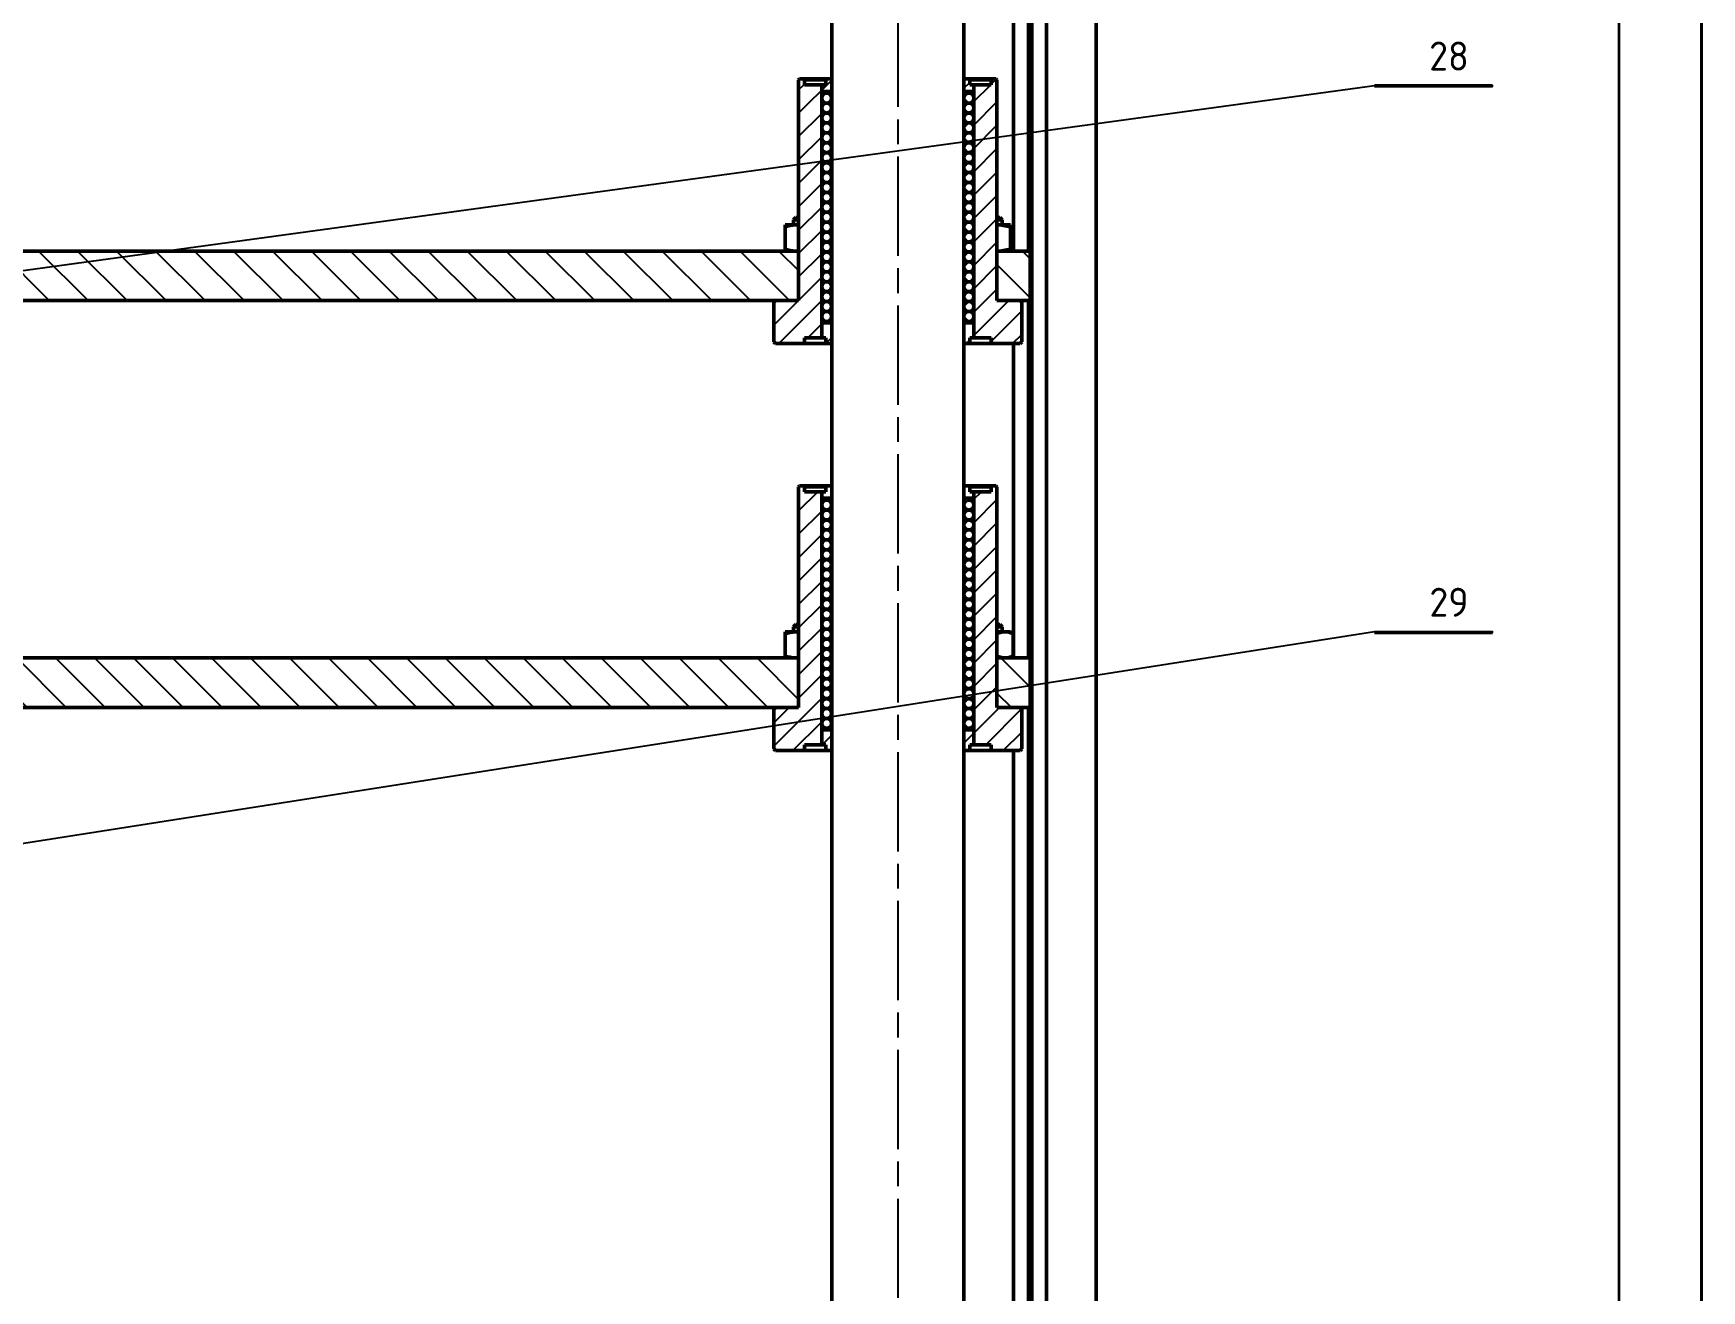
# Model space of a CAD drawing. Header units: millimetres. Extents: x 32504 to 36677, y 41990 to 42879.
# Drawn here: x 34936.8 to 35138.6, y 42548.6 to 42700.6 of the extents above; entities that cross this region are included whole.
import ezdxf

# ---------------------------------------------------------------- set-up
doc = ezdxf.new("R2010")
doc.units = ezdxf.units.MM
doc.linetypes.add('AM_ISO08W050', pattern=[18, 12, -1.5, 3, -1.5])
for name, color, linetype, lineweight in [('AM_5', 3, 'Continuous', 25), ('Duong_tam', 4, 'AM_ISO08W050', 25), ('Net_dam', 7, 'Continuous', 50), ('Net_manh', 3, 'Continuous', 25)]:
    doc.layers.add(name, color=color, linetype=linetype, lineweight=lineweight)
doc.styles.add('TCVN7284', font='tcvn7284-2003i.ttf', dxfattribs={"height": 3.5})
pattern_1 = [(315, (45100.6404, 55991.719), (2.3570226, 2.3570226), [])]
pattern_2 = [(315, (40724.442, 64456.958), (2.3546656, 2.3546656), [])]

msp = doc.modelspace()

# ---------------------------------------------------------------- hatches: boundary and pattern name
at = {"layer": 'Net_manh'}
h = msp.add_hatch(dxfattribs=at)
h.set_pattern_fill('_U', color=256, scale=2, angle=45, pattern_type=0)
h.set_pattern_definition([(45, (50372.8985, 62876.6823), (-1.41421356, 1.41421356), [])])
h.paths.add_polyline_path([(35032.1941, 42694.3502), (35030.0941, 42694.3502), (35030.0941, 42694.9302), (35029.9741, 42695.0502), (35029.5141, 42695.0502), (35029.3941, 42694.9302), (35029.3941, 42668.2502), (35026.5941, 42668.2502), (35026.3941, 42668.0502), (35026.3941, 42663.2502), (35026.5941, 42663.0502), (35030.0941, 42663.0502), (35030.0941, 42663.7502), (35032.1941, 42663.7502)])
h.paths.add_polyline_path([(35053.3941, 42694.9302), (35053.2741, 42695.0502), (35052.8141, 42695.0502), (35052.6941, 42694.9302), (35052.6941, 42694.3502), (35051.25, 42694.3502), (35051.0864, 42694.3502), (35050.5941, 42694.3502), (35050.5941, 42663.7502), (35052.6941, 42663.7502), (35052.6941, 42663.0502), (35056.1941, 42663.0502), (35056.3941, 42663.2502), (35056.3941, 42668.0502), (35056.1941, 42668.2502), (35053.3941, 42668.2502), (35053.3941, 42674.2502)])
h.paths.add_polyline_path([(35033.3941, 42694.9302), (35033.2741, 42695.0502), (35032.6941, 42695.0502), (35032.6941, 42694.3502), (35032.1941, 42694.3502), (35032.1941, 42693.5502), (35033.3941, 42693.5502)])
h.paths.add_polyline_path([(35050.5941, 42694.3502), (35050.0941, 42694.3502), (35050.0941, 42695.0502), (35049.5141, 42695.0502), (35049.3941, 42694.9302), (35049.3941, 42693.5502), (35050.5941, 42693.5502)])
h.paths.add_polyline_path([(35033.3941, 42665.5502), (35032.1941, 42665.5502), (35032.1941, 42663.7502), (35032.6941, 42663.7502), (35032.6941, 42663.0502), (35033.2741, 42663.0502), (35033.3941, 42663.1702)])
h.paths.add_polyline_path([(35050.5941, 42665.5502), (35049.3941, 42665.5502), (35049.3941, 42663.1702), (35049.5141, 42663.0502), (35050.0941, 42663.0502), (35050.0941, 42663.7502), (35050.5941, 42663.7502)])
h.paths.add_polyline_path([(35032.1941, 42645.1502), (35030.0941, 42645.1502), (35030.0941, 42645.7302), (35029.9741, 42645.8502), (35029.5141, 42645.8502), (35029.3941, 42645.7302), (35029.3941, 42619.0502), (35026.5941, 42619.0502), (35026.3941, 42618.8502), (35026.3941, 42614.0502), (35026.5941, 42613.8502), (35030.0941, 42613.8502), (35030.0941, 42614.5502), (35031.7315, 42614.5502), (35032.1941, 42614.5502)])
h.paths.add_polyline_path([(35033.3941, 42645.7302), (35033.2741, 42645.8502), (35032.6941, 42645.8502), (35032.6941, 42645.1502), (35032.1941, 42645.1502), (35032.1941, 42644.3502), (35033.3941, 42644.3502)])
h.paths.add_polyline_path([(35053.3941, 42645.7302), (35053.2741, 42645.8502), (35052.8141, 42645.8502), (35052.6941, 42645.7302), (35052.6941, 42645.1502), (35050.5941, 42645.1502), (35050.5941, 42614.5502), (35052.6941, 42614.5502), (35052.6941, 42613.8502), (35056.1941, 42613.8502), (35056.3941, 42614.0502), (35056.3941, 42618.8502), (35056.1941, 42619.0502), (35053.3941, 42619.0502), (35053.3941, 42625.0502)])
h.paths.add_polyline_path([(35050.5941, 42645.1502), (35050.0941, 42645.1502), (35050.0941, 42645.8502), (35049.5141, 42645.8502), (35049.3941, 42645.7302), (35049.3941, 42644.3502), (35050.5941, 42644.3502)])
h.paths.add_polyline_path([(35033.3941, 42616.3502), (35032.1941, 42616.3502), (35032.1941, 42614.5502), (35032.6941, 42614.5502), (35032.6941, 42613.8502), (35033.2741, 42613.8502), (35033.3941, 42613.9702)])
h.paths.add_polyline_path([(35050.5941, 42616.3502), (35049.3941, 42616.3502), (35049.3941, 42613.9702), (35049.5141, 42613.8502), (35050.0941, 42613.8502), (35050.0941, 42614.5502), (35050.5941, 42614.5502)])
h.paths.add_polyline_path([(34773.3941, 42645.7302), (34773.2741, 42645.8502), (34772.8141, 42645.8502), (34772.6941, 42645.7302), (34772.6941, 42645.1502), (34770.5941, 42645.1502), (34770.5941, 42614.5502), (34772.6941, 42614.5502), (34772.6941, 42613.8502), (34776.1941, 42613.8502), (34776.3941, 42614.0502), (34776.3941, 42618.8502), (34776.1941, 42619.0502), (34773.3941, 42619.0502), (34773.3941, 42625.0502)])
h.paths.add_polyline_path([(34752.1941, 42645.1502), (34751.7019, 42645.1502), (34751.5383, 42645.1502), (34750.0941, 42645.1502), (34750.0941, 42645.7302), (34749.9741, 42645.8502), (34749.5141, 42645.8502), (34749.3941, 42645.7302), (34749.3941, 42619.0502), (34746.5941, 42619.0502), (34746.3941, 42618.8502), (34746.3941, 42614.0502), (34746.5941, 42613.8502), (34750.0941, 42613.8502), (34750.0941, 42614.5502), (34752.1941, 42614.5502)])
h.paths.add_polyline_path([(34753.3941, 42616.3502), (34752.1941, 42616.3502), (34752.1941, 42614.5502), (34752.6941, 42614.5502), (34752.6941, 42613.8502), (34753.2741, 42613.8502), (34753.3941, 42613.9702)])
h.paths.add_polyline_path([(34770.5941, 42616.3502), (34769.3941, 42616.3502), (34769.3941, 42613.9702), (34769.5141, 42613.8502), (34770.0941, 42613.8502), (34770.0941, 42614.5502), (34770.5941, 42614.5502)])
h = msp.add_hatch(dxfattribs=at)
h.set_pattern_fill('_U', color=256, scale=3.33, angle=315, pattern_type=0)
h.set_pattern_definition(pattern_2)
h.paths.add_polyline_path([(34749.3941, 42674.2502), (34745.3941, 42674.2502), (34745.3941, 42668.2502), (34749.3941, 42668.2502)])
edge = h.paths.add_edge_path()
edge.add_line((35057.3941, 42674.2502), (35053.725, 42674.2502))
edge.add_spline(control_points=[(35053.725, 42674.2502), (35053.7047, 42674.25), (35053.6843, 42674.2498), (35053.664, 42674.2502)], knot_values=[0, 0, 0, 0, 0.18247766, 0.18247766, 0.18247766, 0.18247766], degree=3, periodic=0)
edge.add_spline(control_points=[(35053.3941, 42674.2971), (35053.4732, 42674.2768), (35053.5626, 42674.2539), (35053.6535, 42674.2505), (35053.664, 42674.2502)], knot_values=[0.18247766, 0.18247766, 0.18247766, 0.18247766, 0.90582667, 1, 1, 1, 1], degree=3, periodic=0)
edge.add_line((35053.664, 42674.2502), (35053.3941, 42674.2502))
edge.add_line((35053.3941, 42674.2502), (35053.3941, 42668.2502))
edge.add_line((35053.3941, 42668.2502), (35057.3941, 42668.2502))
edge.add_line((35057.3941, 42668.2502), (35057.3941, 42674.2502))
h = msp.add_hatch(dxfattribs=at)
h.set_pattern_fill('_U', color=256, scale=3.333333, angle=315, style=0, pattern_type=0)
h.set_pattern_definition(pattern_1)
edge = h.paths.add_edge_path()
edge.add_spline(control_points=[(34773.725, 42674.2502), (34773.7061, 42674.2501), (34773.6872, 42674.2499), (34773.6684, 42674.2502)], knot_values=[0, 0, 0, 0, 0.15309995, 0.15309995, 0.15309995, 0.15309995], degree=3, periodic=0)
edge.add_line((34773.3941, 42674.2482), (34773.3941, 42668.2502))
edge.add_line((34773.3941, 42668.2502), (34896.1941, 42668.2502))
edge.add_line((34896.1941, 42668.2502), (34896.1941, 42674.2502))
edge.add_line((34896.1941, 42674.2502), (34891.3941, 42674.2502))
edge.add_line((34891.3941, 42674.2502), (34773.725, 42674.2502))
h.paths.add_polyline_path([(35029.3941, 42668.2502), (35029.3941, 42674.2502), (34906.5941, 42674.2502), (34906.5941, 42668.2502)])
h = msp.add_hatch(dxfattribs=at)
h.set_pattern_fill('_U', color=256, scale=3.33, angle=315, pattern_type=0)
h.set_pattern_definition(pattern_2)
h.paths.add_polyline_path([(34749.3941, 42625.0502), (34745.3941, 42625.0502), (34745.3941, 42619.0502), (34749.3941, 42619.0502)])
h.paths.add_polyline_path([(35057.3941, 42625.0502), (35053.3941, 42625.0502), (35053.3941, 42621.0532), (35057.3941, 42621.6793)])
h.paths.add_polyline_path([(35057.3941, 42621.6793), (35053.3941, 42621.0532), (35053.3941, 42619.0502), (35057.3941, 42619.0502)])
h = msp.add_hatch(dxfattribs=at)
h.set_pattern_fill('_U', color=256, scale=3.333333, angle=315, style=0, pattern_type=0)
h.set_pattern_definition(pattern_1)
edge = h.paths.add_edge_path()
edge.add_line((34889.3941, 42625.0502), (34773.725, 42625.0502))
edge.add_spline(control_points=[(34773.725, 42625.0502), (34773.7047, 42625.05), (34773.6843, 42625.0498), (34773.664, 42625.0502)], knot_values=[0, 0, 0, 0, 0.18247765, 0.18247765, 0.18247765, 0.18247765], degree=3, periodic=0)
edge.add_spline(control_points=[(34773.3941, 42625.0971), (34773.4732, 42625.0768), (34773.5626, 42625.0539), (34773.6535, 42625.0505), (34773.664, 42625.0502)], knot_values=[0.18247765, 0.18247765, 0.18247765, 0.18247765, 0.90582667, 1, 1, 1, 1], degree=3, periodic=0)
edge.add_line((34773.593, 42625.0502), (34773.3941, 42625.0502))
edge.add_line((34773.3941, 42625.0502), (34773.3941, 42619.0502))
edge.add_line((34773.3941, 42619.0502), (34889.3941, 42619.0502))
edge.add_line((34889.3941, 42619.0502), (34889.3941, 42625.0502))
h.paths.add_polyline_path([(35029.3941, 42625.0502), (34913.4175, 42625.0502), (34913.4175, 42619.0502), (35029.3941, 42619.0502)])
h.paths.add_polyline_path([(34913.4175, 42625.0502), (34906.5941, 42625.0502), (34906.5941, 42619.0502), (34907.1943, 42619.0502), (34907.3941, 42619.0502), (34913.4175, 42619.0502)])
h.paths.add_polyline_path([(34896.1941, 42625.0502), (34889.3941, 42625.0502), (34889.3941, 42619.0502), (34895.3941, 42619.0502), (34895.582, 42619.0502), (34895.594, 42619.0502), (34896.1941, 42619.0502)])

# ---------------------------------------------------------------- linework, layer by layer
at = {"layer": 'AM_5'}
for p, q in [((35099.0463, 42694.2296), (34903.1632, 42667.4037)), ((35099.0463, 42628.1995), (34898.4884, 42596.8045))]:
    msp.add_line(p, q, dxfattribs=at)
at = {"layer": 'AM_5', "color": 3}
for p, q in [((35099.0463, 42694.2296), (35113.4281, 42694.2296)), ((35099.0463, 42628.1995), (35113.4281, 42628.1995))]:
    msp.add_line(p, q, dxfattribs=at)
at = {"layer": 'Duong_tam'}
msp.add_line((35041.3941, 42775.6698), (35041.3941, 42405.426), dxfattribs=at)
at = {"layer": 'Net_dam', "lineweight": 35}
msp.add_line((35138.6398, 42027.6315), (35138.6398, 42868.6315), dxfattribs=at)
at = {"layer": 'Net_dam'}
for p, q in [((35065.3941, 42720.8238), (35065.3941, 42498.2301)), ((35049.3941, 42497.3084), (35049.3941, 42717.9746)), ((35055.3941, 42674.2502), (35055.3941, 42719.0179)), ((35057.1863, 42674.2502), (35057.1863, 42719.3359)), ((35057.3941, 42674.2502), (35057.3941, 42719.3729)), ((35057.602, 42497.7723), (35057.602, 42719.41)), ((35059.3941, 42497.8767), (35059.3941, 42719.7303)), ((35033.3941, 42715.4746), (35033.3941, 42496.532)), ((35029.3941, 42694.9302), (35029.5141, 42695.0502)), ((35029.3941, 42694.9302), (35029.3941, 42668.2502)), ((35029.5141, 42695.0502), (35029.9741, 42695.0502)), ((35029.9741, 42695.0502), (35030.0941, 42694.9302)), ((35029.9741, 42695.0502), (35032.6941, 42695.0502)), ((35032.6941, 42694.9302), (35030.0941, 42694.9302)), ((35030.0941, 42694.3502), (35030.0941, 42694.9302)), ((35030.0941, 42694.3502), (35032.6941, 42694.3502)), ((35032.1941, 42694.3502), (35032.1941, 42663.7502)), ((35032.6941, 42694.3502), (35032.6941, 42695.0502)), ((35032.6941, 42695.0502), (35033.2741, 42695.0502)), ((35033.2741, 42695.0502), (35033.3941, 42694.9302)), ((35033.2741, 42695.0502), (35033.3941, 42695.0502)), ((35033.3941, 42663.1702), (35033.3941, 42694.9302)), ((35033.3941, 42694.9302), (35033.3941, 42663.1702)), ((35049.3941, 42694.9302), (35049.5141, 42695.0502)), ((35049.3941, 42695.0502), (35049.5141, 42695.0502)), ((35049.3941, 42694.9302), (35049.3941, 42663.1702)), ((35049.3941, 42663.1702), (35049.3941, 42694.9302)), ((35049.5141, 42695.0502), (35050.0941, 42695.0502)), ((35050.0941, 42695.0502), (35052.8141, 42695.0502)), ((35050.0941, 42695.0502), (35050.0941, 42694.3502)), ((35052.6941, 42694.9302), (35050.0941, 42694.9302)), ((35050.0941, 42694.3502), (35051.0864, 42694.3502)), ((35050.5941, 42694.3502), (35050.5941, 42663.7502)), ((35051.0864, 42694.3502), (35051.2494, 42694.3502)), ((35051.25, 42694.3502), (35052.6941, 42694.3502)), ((35052.6941, 42694.9302), (35052.8141, 42695.0502)), ((35052.6941, 42694.9302), (35052.6941, 42694.3502)), ((35052.8141, 42695.0502), (35053.2741, 42695.0502)), ((35053.2741, 42695.0502), (35053.3941, 42694.9302)), ((35053.3941, 42668.2502), (35053.3941, 42694.9302)), ((35113.3285, 42694.2197), (35099.0463, 42694.2197)), ((35032.1941, 42693.5502), (35033.3941, 42693.5502)), ((35050.5941, 42693.5502), (35049.3941, 42693.5502)), ((35029.0395, 42678.2902), (35028.7633, 42678.014)), ((35028.7633, 42678.014), (35028.7633, 42677.4102)), ((35029.3941, 42678.014), (35028.7633, 42678.014)), ((35029.3941, 42678.2902), (35029.0395, 42678.2902)), ((35053.7488, 42678.2902), (35053.3941, 42678.2902)), ((35054.025, 42678.014), (35053.3941, 42678.014)), ((35054.025, 42678.014), (35053.7488, 42678.2902)), ((35054.025, 42677.4102), (35054.025, 42678.014)), ((35029.0633, 42677.4102), (35027.7633, 42677.4102)), ((35027.7633, 42674.4825), (35027.7633, 42677.178)), ((35029.3941, 42677.3511), (35029.0633, 42677.4102)), ((35029.3941, 42677.4102), (35029.0633, 42677.4102)), ((35053.725, 42677.4102), (35053.3941, 42677.4102)), ((35055.025, 42677.178), (35053.725, 42677.4102)), ((35055.025, 42677.4102), (35053.725, 42677.4102)), ((35055.025, 42674.4825), (35055.025, 42677.178)), ((34905.0941, 42674.2502), (35029.3941, 42674.2502)), ((35029.3941, 42674.3093), (35029.0633, 42674.2502)), ((35029.3941, 42674.2502), (35029.3941, 42668.2502)), ((35053.3941, 42668.2502), (35053.3941, 42674.2502)), ((35053.3941, 42674.2502), (35057.3941, 42674.2502)), ((35055.025, 42674.4825), (35053.725, 42674.2502)), ((35057.3941, 42668.2502), (35057.3941, 42674.2502)), ((34906.1941, 42668.2502), (35029.3941, 42668.2502)), ((35026.3941, 42668.0502), (35026.5941, 42668.2502)), ((35026.3941, 42668.0502), (35026.3941, 42663.2502)), ((35026.5941, 42668.2502), (35029.3941, 42668.2502)), ((35053.3941, 42668.2502), (35056.1941, 42668.2502)), ((35053.3941, 42668.2502), (35057.3941, 42668.2502)), ((35056.1941, 42668.2502), (35056.3941, 42668.0502)), ((35056.3941, 42663.2502), (35056.3941, 42668.0502)), ((35057.1863, 42625.0502), (35057.1863, 42668.2502)), ((35057.3941, 42625.0502), (35057.3941, 42668.2502)), ((35032.1941, 42665.5502), (35033.3941, 42665.5502)), ((35050.5941, 42665.5502), (35049.3941, 42665.5502)), ((35030.0941, 42663.0502), (35030.0941, 42663.7502)), ((35032.6941, 42663.7502), (35030.0941, 42663.7502)), ((35032.6941, 42663.0502), (35032.6941, 42663.7502)), ((35050.0941, 42663.7502), (35050.0941, 42663.0502)), ((35052.6941, 42663.7502), (35050.0941, 42663.7502)), ((35052.6941, 42663.7502), (35052.6941, 42663.0502)), ((35026.5941, 42663.0502), (35026.3941, 42663.2502)), ((35026.5941, 42663.0502), (35030.0941, 42663.0502)), ((35030.0941, 42663.0502), (35032.6941, 42663.0502)), ((35032.6941, 42663.0502), (35033.2741, 42663.0502)), ((35033.3941, 42663.1702), (35033.2741, 42663.0502)), ((35033.3941, 42663.0502), (35033.2741, 42663.0502)), ((35049.5141, 42663.0502), (35049.3941, 42663.1702)), ((35049.5141, 42663.0502), (35049.3941, 42663.0502)), ((35049.5141, 42663.0502), (35050.0941, 42663.0502)), ((35050.0941, 42663.0502), (35052.6941, 42663.0502)), ((35052.6941, 42663.0502), (35056.1941, 42663.0502)), ((35055.3941, 42625.0502), (35055.3941, 42663.0502)), ((35056.3941, 42663.2502), (35056.1941, 42663.0502)), ((35029.3941, 42645.7302), (35029.5141, 42645.8502)), ((35029.3941, 42645.7302), (35029.3941, 42619.0502)), ((35029.5141, 42645.8502), (35029.9741, 42645.8502)), ((35029.9741, 42645.8502), (35030.0941, 42645.7302)), ((35029.9741, 42645.8502), (35032.6941, 42645.8502)), ((35032.6941, 42645.7302), (35030.0941, 42645.7302)), ((35030.0941, 42645.1502), (35030.0941, 42645.7302)), ((35032.6941, 42645.1502), (35032.6941, 42645.8502)), ((35032.6941, 42645.8502), (35033.2741, 42645.8502)), ((35033.2741, 42645.8502), (35033.3941, 42645.7302)), ((35033.2741, 42645.8502), (35033.3941, 42645.8502)), ((35033.3941, 42613.9702), (35033.3941, 42645.7302)), ((35033.3941, 42613.9702), (35033.3941, 42645.7302)), ((35049.3941, 42645.7302), (35049.5141, 42645.8502)), ((35049.3941, 42645.8502), (35049.5141, 42645.8502)), ((35049.3941, 42645.7302), (35049.3941, 42613.9702)), ((35049.3941, 42645.7302), (35049.3941, 42613.9702)), ((35049.5141, 42645.8502), (35050.0941, 42645.8502)), ((35050.0941, 42645.8502), (35052.8141, 42645.8502)), ((35050.0941, 42645.8502), (35050.0941, 42645.1502)), ((35052.6941, 42645.7302), (35050.0941, 42645.7302)), ((35052.6941, 42645.7302), (35052.8141, 42645.8502)), ((35052.6941, 42645.7302), (35052.6941, 42645.1502)), ((35052.8141, 42645.8502), (35053.2741, 42645.8502)), ((35053.2741, 42645.8502), (35053.3941, 42645.7302)), ((35053.3941, 42619.0502), (35053.3941, 42645.7302)), ((35030.0941, 42645.1502), (35032.6941, 42645.1502)), ((35032.1941, 42645.1502), (35032.1941, 42614.5502)), ((35032.1941, 42644.3502), (35033.3941, 42644.3502)), ((35050.5941, 42644.3502), (35049.3941, 42644.3502)), ((35050.0941, 42645.1502), (35052.6941, 42645.1502)), ((35050.5941, 42645.1502), (35050.5941, 42614.5502)), ((35029.0395, 42629.0902), (35028.7633, 42628.814)), ((35029.3941, 42629.0902), (35029.0395, 42629.0902)), ((35053.7488, 42629.0902), (35053.3941, 42629.0902)), ((35054.025, 42628.814), (35053.7488, 42629.0902)), ((35029.0633, 42628.2102), (35027.7633, 42628.2102)), ((35027.7633, 42625.2825), (35027.7633, 42627.978)), ((35028.7633, 42628.814), (35028.7633, 42628.2102)), ((35029.3941, 42628.814), (35028.7633, 42628.814)), ((35029.3941, 42628.1511), (35029.0633, 42628.2102)), ((35029.3941, 42628.2102), (35029.0633, 42628.2102)), ((35054.025, 42628.814), (35053.3941, 42628.814)), ((35054.3698, 42628.2102), (35053.3941, 42628.2102)), ((35054.025, 42628.2102), (35054.025, 42628.814)), ((35054.3698, 42628.2102), (35055.025, 42628.2102)), ((35055.1855, 42628.1176), (35055.025, 42628.2102)), ((35055.1656, 42628.0831), (35055.3661, 42627.978)), ((35055.3661, 42625.2825), (35055.3661, 42627.978)), ((35113.3285, 42628.1421), (35099.0463, 42628.1421)), ((35029.3941, 42625.0502), (34906.1948, 42625.0502)), ((35029.4285, 42625.1155), (35029.0633, 42625.0502)), ((35029.3941, 42625.0502), (35029.3941, 42619.0502)), ((35053.3941, 42619.0502), (35053.3941, 42625.0502)), ((35057.3941, 42625.0502), (35053.3941, 42625.0502)), ((35055.025, 42625.0502), (35055.1855, 42625.1429)), ((35055.1656, 42625.1773), (35055.3661, 42625.2825)), ((35055.2741, 42625.0502), (35055.2741, 42625.2342)), ((35057.3941, 42619.0502), (35057.3941, 42625.0502)), ((35029.3941, 42619.0502), (34907.3941, 42619.0502)), ((35026.3941, 42618.8502), (35026.5941, 42619.0502)), ((35026.5941, 42619.0502), (35029.3941, 42619.0502)), ((35053.3941, 42619.0502), (35056.1941, 42619.0502)), ((35057.3941, 42619.0502), (35053.3941, 42619.0502)), ((35056.1941, 42619.0502), (35056.3941, 42618.8502)), ((35057.1863, 42497.7482), (35057.1863, 42619.0502)), ((35057.3941, 42497.7602), (35057.3941, 42619.0502)), ((35026.3941, 42618.8502), (35026.3941, 42614.0502)), ((35056.3941, 42614.0502), (35056.3941, 42618.8502)), ((35032.1941, 42616.3502), (35033.3941, 42616.3502)), ((35050.5941, 42616.3502), (35049.3941, 42616.3502)), ((35026.5941, 42613.8502), (35026.3941, 42614.0502)), ((35026.5941, 42613.8502), (35030.0941, 42613.8502)), ((35030.0941, 42613.8502), (35030.0941, 42614.5502)), ((35031.7315, 42614.5502), (35030.0941, 42614.5502)), ((35030.0941, 42613.8502), (35032.6941, 42613.8502)), ((35032.6941, 42614.5502), (35031.7019, 42614.5502)), ((35032.6941, 42613.8502), (35032.6941, 42614.5502)), ((35032.6941, 42613.8502), (35033.2741, 42613.8502)), ((35033.3941, 42613.9702), (35033.2741, 42613.8502)), ((35033.3941, 42613.8502), (35033.2741, 42613.8502)), ((35049.5141, 42613.8502), (35049.3941, 42613.9702)), ((35049.5141, 42613.8502), (35049.3941, 42613.8502)), ((35049.5141, 42613.8502), (35050.0941, 42613.8502)), ((35050.0941, 42614.5502), (35050.0941, 42613.8502)), ((35052.6941, 42614.5502), (35050.0941, 42614.5502)), ((35050.0941, 42613.8502), (35052.6941, 42613.8502)), ((35052.6941, 42614.5502), (35052.6941, 42613.8502)), ((35052.6941, 42613.8502), (35056.1941, 42613.8502)), ((35055.3941, 42497.6449), (35055.3941, 42613.8502)), ((35056.3941, 42614.0502), (35056.1941, 42613.8502))]:
    msp.add_line(p, q, dxfattribs=at)
at = {"layer": 'Net_dam', "lineweight": 35}
for points in [[(33949.6398, 42027.6315), (33949.6398, 42868.6315), (35138.6398, 42868.6315), (35138.6398, 42027.6315), (33949.6398, 42027.6315)], [(33969.6398, 42037.6315), (33969.6398, 42858.6315), (35128.6398, 42858.6315), (35128.6398, 42037.6315)]]:
    msp.add_lwpolyline(points, close=True, dxfattribs=at)
at = {"layer": 'Net_dam'}
for centre in [(35032.7941, 42692.7352), (35032.7941, 42691.5352), (35049.9941, 42692.7352), (35049.9941, 42691.5352), (35032.7941, 42690.3352), (35032.7941, 42689.1352), (35049.9941, 42690.3352), (35049.9941, 42689.1352), (35032.7941, 42687.9352), (35049.9941, 42687.9352), (35032.7941, 42686.7352), (35032.7941, 42685.5352), (35049.9941, 42686.7352), (35049.9941, 42685.5352), (35032.7941, 42684.3352), (35032.7941, 42683.1352), (35049.9941, 42684.3352), (35049.9941, 42683.1352), (35032.7941, 42681.9352), (35049.9941, 42681.9352), (35032.7941, 42680.7352), (35032.7941, 42679.5352), (35049.9941, 42680.7352), (35049.9941, 42679.5352), (35032.7941, 42678.3352), (35032.7941, 42677.1352), (35049.9941, 42678.3352), (35049.9941, 42677.1352), (35032.7941, 42675.9352), (35049.9941, 42675.9352), (35032.7941, 42674.7352), (35032.7941, 42673.5352), (35049.9941, 42674.7352), (35049.9941, 42673.5352), (35032.7941, 42672.3352), (35032.7941, 42671.1352), (35049.9941, 42672.3352), (35049.9941, 42671.1352), (35032.7941, 42669.9352), (35049.9941, 42669.9352), (35032.7941, 42668.7352), (35032.7941, 42667.5352), (35049.9941, 42668.7352), (35049.9941, 42667.5352), (35032.7941, 42666.3352), (35049.9941, 42666.3352), (35032.7941, 42643.5352), (35049.9941, 42643.5352), (35032.7941, 42642.3352), (35032.7941, 42641.1352), (35049.9941, 42642.3352), (35049.9941, 42641.1352), (35032.7941, 42639.9352), (35032.7941, 42638.7352), (35049.9941, 42639.9352), (35049.9941, 42638.7352), (35032.7941, 42637.5352), (35049.9941, 42637.5352), (35032.7941, 42636.3352), (35032.7941, 42635.1352), (35049.9941, 42636.3352), (35049.9941, 42635.1352), (35032.7941, 42633.9352), (35032.7941, 42632.7352), (35049.9941, 42633.9352), (35049.9941, 42632.7352), (35032.7941, 42631.5352), (35049.9941, 42631.5352), (35032.7941, 42630.3352), (35032.7941, 42629.1352), (35049.9941, 42630.3352), (35049.9941, 42629.1352), (35032.7941, 42627.9352), (35032.7941, 42626.7352), (35049.9941, 42627.9352), (35049.9941, 42626.7352), (35032.7941, 42625.5352), (35049.9941, 42625.5352), (35032.7941, 42624.3352), (35032.7941, 42623.1352), (35049.9941, 42624.3352), (35049.9941, 42623.1352), (35032.7941, 42621.9352), (35032.7941, 42620.7352), (35049.9941, 42621.9352), (35049.9941, 42620.7352), (35032.7941, 42619.5352), (35032.7941, 42618.3352), (35049.9941, 42619.5352), (35049.9941, 42618.3352), (35032.7941, 42617.1352), (35049.9941, 42617.1352)]:
    msp.add_circle(centre, 0.6, dxfattribs=at)
for centre, start, end in [((35032.7941, 42692.9502), 349.675994, 190.324005), ((35049.9941, 42692.9502), 349.675995, 190.324006), ((35032.7941, 42666.1502), 171.1343, 8.865701), ((35049.9941, 42666.1502), 171.134299, 8.8657), ((35032.7941, 42643.7502), 349.675994, 190.324005), ((35049.9941, 42643.7502), 349.675995, 190.324006), ((35032.7941, 42616.9502), 171.1343, 8.865701), ((35049.9941, 42616.9502), 171.134299, 8.8657)]:
    msp.add_arc(centre, 0.6, start, end, dxfattribs=at)
for points, knots in [([(35029.0633, 42677.4102), (35029.0325, 42677.41), (35028.5935, 42677.4067), (35028.1633, 42677.2882), (35027.7633, 42677.178)], [0, 0, 0, 0, 0.07021477, 1, 1, 1, 1]), ([(35027.7633, 42677.178), (35027.7633, 42677.2131), (35027.7633, 42677.3492), (35027.7633, 42677.3842), (35027.7633, 42677.4102)], [0, 0, 0, 0, 0.25755135, 1, 1, 1, 1]), ([(35053.725, 42677.4102), (35053.6941, 42677.4106), (35053.5826, 42677.4117), (35053.4732, 42677.3837), (35053.3941, 42677.3634)], [0, 0, 0, 0, 0.27665099, 1, 1, 1, 1]), ([(35055.025, 42677.178), (35055.025, 42677.2131), (35055.025, 42677.3492), (35055.025, 42677.3842), (35055.025, 42677.4102)], [0, 0, 0, 0, 0.25755135, 1, 1, 1, 1]), ([(35029.0633, 42674.2502), (35029.0325, 42674.2505), (35028.5935, 42674.2538), (35028.1633, 42674.3723), (35027.7633, 42674.4825)], [0, 0, 0, 0, 0.07021477, 1, 1, 1, 1]), ([(35027.7633, 42674.4825), (35027.7633, 42674.4474), (35027.7633, 42674.3113), (35027.7633, 42674.2762), (35027.7633, 42674.2502)], [0, 0, 0, 0, 0.25755135, 1, 1, 1, 1]), ([(35053.725, 42674.2502), (35053.6941, 42674.2499), (35053.5826, 42674.2487), (35053.4732, 42674.2768), (35053.3941, 42674.2971)], [0, 0, 0, 0, 0.27665099, 1, 1, 1, 1]), ([(35055.025, 42674.4825), (35055.025, 42674.4474), (35055.025, 42674.3113), (35055.025, 42674.2762), (35055.025, 42674.2502)], [0, 0, 0, 0, 0.25755135, 1, 1, 1, 1]), ([(35029.0633, 42628.2102), (35029.0325, 42628.21), (35028.5935, 42628.2067), (35028.1633, 42628.0882), (35027.7633, 42627.978)], [0, 0, 0, 0, 0.07021477, 1, 1, 1, 1]), ([(35027.7633, 42627.978), (35027.7633, 42628.0131), (35027.7633, 42628.1492), (35027.7633, 42628.1842), (35027.7633, 42628.2102)], [0, 0, 0, 0, 0.25755135, 1, 1, 1, 1]), ([(35053.3735, 42627.978), (35053.4572, 42628.0131), (35053.7819, 42628.1492), (35054.1193, 42628.1842), (35054.3698, 42628.2102)], [0, 0, 0, 0, 0.257551345, 1, 1, 1, 1]), ([(35054.3698, 42628.2102), (35054.4604, 42628.2068), (35054.7976, 42628.194), (35055.126, 42628.0692), (35055.3661, 42627.978)], [0, 0, 0, 0, 0.268633605, 1, 1, 1, 1]), ([(35029.0633, 42625.0502), (35029.0325, 42625.0505), (35028.5935, 42625.0538), (35028.1633, 42625.1723), (35027.7633, 42625.2825)], [0, 0, 0, 0, 0.07021477, 1, 1, 1, 1]), ([(35027.7633, 42625.2825), (35027.7633, 42625.2474), (35027.7633, 42625.1113), (35027.7633, 42625.0762), (35027.7633, 42625.0502)], [0, 0, 0, 0, 0.25755135, 1, 1, 1, 1]), ([(35053.3735, 42625.2825), (35053.4572, 42625.2474), (35053.7819, 42625.1113), (35054.1193, 42625.0762), (35054.3698, 42625.0502)], [0, 0, 0, 0, 0.25755135, 1, 1, 1, 1]), ([(35054.3698, 42625.0502), (35054.4604, 42625.0537), (35054.7976, 42625.0665), (35055.126, 42625.1912), (35055.3661, 42625.2825)], [0, 0, 0, 0, 0.268633605, 1, 1, 1, 1])]:
    msp.add_open_spline(points, degree=3, knots=knots, dxfattribs=at)
at = {"layer": 'Net_manh'}
msp.add_spline([(34737.3941, 42696.812), (34796.8108, 42707.3739), (34824.0054, 42717.5625), (34872.8713, 42719.3317), (34903.9504, 42721.092), (34999.1114, 42712.9237), (35065.3941, 42720.8238)], degree=3, dxfattribs=at)

# ---------------------------------------------------------------- texts
at = {"layer": 'AM_5', "color": 30, "char_height": 3.5, "attachment_point": 8, "style": 'TCVN7284'}
for s, insert in [('28', (35108.0747, 42696.0671)), ('29', (35108.0747, 42630.037))]:
    msp.add_mtext(s, dxfattribs=dict(at, insert=insert))

doc.saveas('drawing.dxf')
